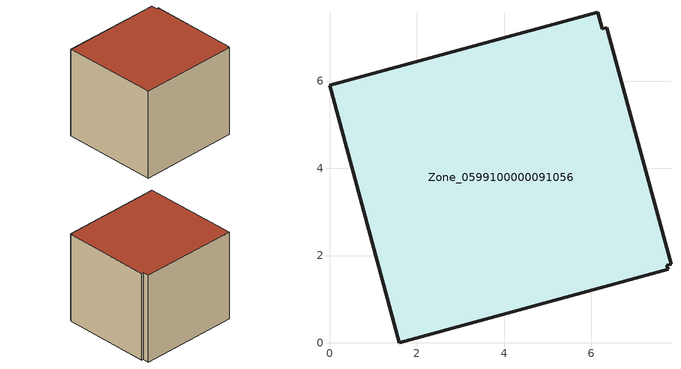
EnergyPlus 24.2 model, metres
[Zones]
Zone_0599100000091056
 floor ground (C_G): 7.83,1.8 7.73,1.78 7.76,1.68 1.6,0 0,5.91 6.14,7.58 6.25,7.2 6.35,7.23 z0
 wall outside (C_F): 6.14,7.58 0,5.91 1.6,0 7.76,1.68 7.73,1.78 7.83,1.8 6.35,7.23 6.25,7.2 6.14,7.58 z0:5.75
 roof outside (C_R): 7.73,1.78 7.83,1.8 6.35,7.23 6.25,7.2 6.14,7.58 0,5.91 1.6,0 7.76,1.68 z5.75
[BUILDING]
Pand.0599100000091056: North Axis=0; Terrain=City; Loads Convergence Tolerance Value=0.04; Temperature Convergence Tolerance Value=0.4; Solar Distribution=FullExterior; Maximum Number of Warmup Days=25; Minimum Number of Warmup Days=1
[Site:Location]
Rotterdam.The.Hague.AP_ZH_NLD Design_Conditions: Latitude=51.96; Longitude=4.45; Time Zone=1; Elevation=-4.5
[SITE:GROUNDTEMPERATURE:BUILDINGSURFACE]
18, 18, 18, 18, 18, 18, 18, 18, 18, 18, 18, 18
[MATERIAL] Thermal Absorptance=0.9; Solar Absorptance=0.7; Visible Absorptance=0.7
Name | Roughness | Thickness | Conductivity | Density | Specific Heat
G.TC.1946-1964 | MediumSmooth | 0.15 | 1 | 540 | 1210
F.TC.1946-1964 | Rough | 0.3 | 0.857143 | 1920 | 840
R.TC.1946-1964 | MediumRough | 0.2 | 0.235294 | 1500 | 1000
[CONSTRUCTION]
C_G: G.TC.1946-1964
C_F: F.TC.1946-1964
C_R: R.TC.1946-1964
[ZONE]
Zone_0599100000091056: Type=1; Multiplier=1; Ceiling Height=Autocalculate; Volume=Autocalculate; Floor Area=autocalculate; Part of Total Floor Area=Yes
[ZONEINFILTRATION:DESIGNFLOWRATE]
Infil_Zone_0599100000091056: Zone or ZoneList or Space or SpaceList=Zone_0599100000091056; Schedule=AlwaysOn; Design Flow Rate Calculation Method=Flow/Area; Flow Rate per Floor Area=0.003; Constant Term Coefficient=1; Temperature Term Coefficient=0; Velocity Term Coefficient=0; Velocity Squared Term Coefficient=0
[HVACTEMPLATE:ZONE:IDEALLOADSAIRSYSTEM]
Zone_0599100000091056: Maximum Heating Supply Air Temperature=50; Minimum Cooling Supply Air Temperature=13; Maximum Heating Supply Air Humidity Ratio=0.0156; Minimum Cooling Supply Air Humidity Ratio=0.0077; Heating Limit=NoLimit; Cooling Limit=NoLimit; Dehumidification Control Type=ConstantSensibleHeatRatio; Cooling Sensible Heat Ratio=0.7; Dehumidification Setpoint=60; Humidification Control Type=None; Humidification Setpoint=30; Outdoor Air Method=None; Outdoor Air Flow Rate per Person=0.00944; Outdoor Air Flow Rate per Zone Floor Area=0; Outdoor Air Flow Rate per Zone=0; Demand Controlled Ventilation Type=None; Outdoor Air Economizer Type=NoEconomizer; Heat Recovery Type=None; Sensible Heat Recovery Effectiveness=0.7; Latent Heat Recovery Effectiveness=0.65
[ZONECONTROL:THERMOSTAT]
ThermostatControl_Zone_0599100000091056: Zone or ZoneList=Zone_0599100000091056; Control Type Schedule=DualSetpointControlType; Control 1=Thermostat_Zone_0599100000091056; Temperature Difference Between Cutout And Setpoint=0
[THERMOSTATSETPOINT:DUALSETPOINT]
Thermostat_Zone_0599100000091056: Heating Setpoint Temperature Schedule=HeatingSetpoint_Zone_0599100000091056; Cooling Setpoint Temperature Schedule=CoolingSetpoint_Zone_0599100000091056
[SCHEDULE:COMPACT]
HeatingSetpoint_Zone_0599100000091056: Through: 12/31, For: AllDays, Until: 24:00, 21
CoolingSetpoint_Zone_0599100000091056: Through: 12/31, For: AllDays, Until: 24:00, 24
DualSetpointControlType: Through: 12/31, For: AllDays, Until: 24:00, 4
AlwaysOn: Through: 12/31, For: AllDays, Until: 24:00, 1
